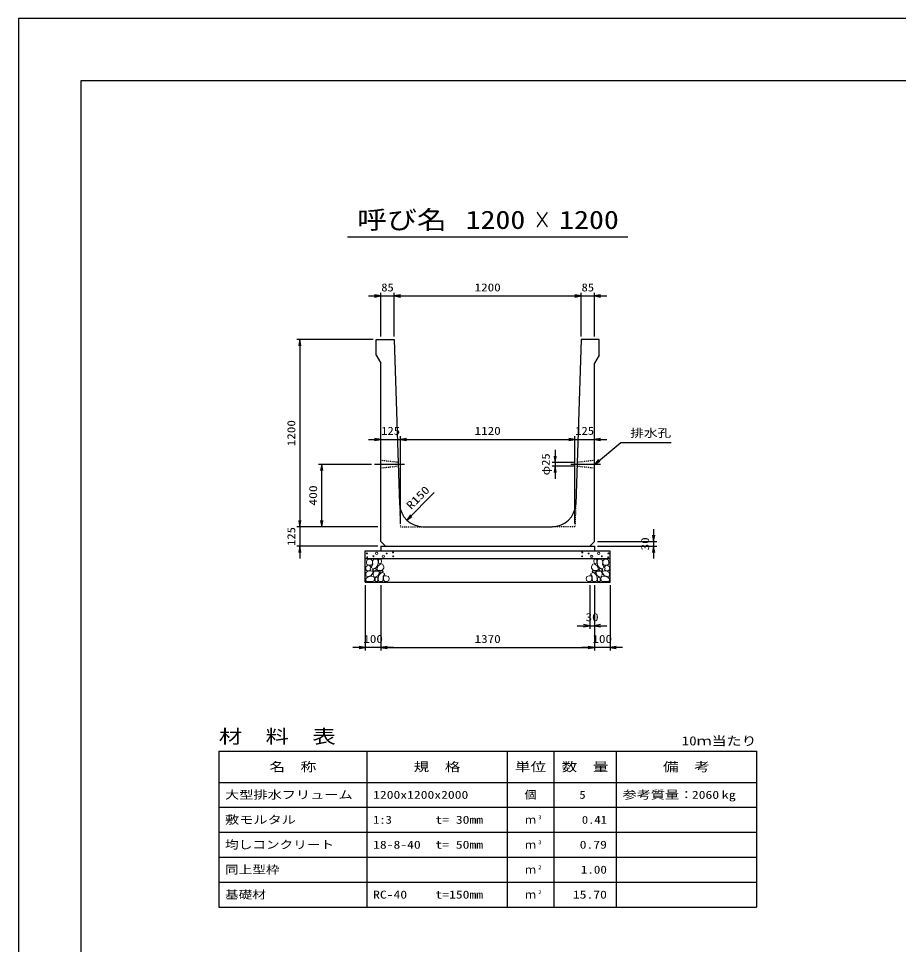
# Model space of a CAD drawing. Units: millimetres at full size. Extents: x 0 to 16820, y 0 to 11880.
# Drawn here: x 0 to 5646, y 5940 to 11880 of the extents above; entities that cross this region are included whole.
import ezdxf
from ezdxf.enums import TextEntityAlignment as Align

# ---------------------------------------------------------------- set-up
doc = ezdxf.new("R2010")
doc.units = ezdxf.units.MM
doc.linetypes.add('CHAIN', pattern=[18.5, 12, -1.5, 3.5, -1.5])
doc.linetypes.add('DASHED_SPACED', pattern=[12, 6, -6])
for name, color, linetype, lineweight in [('0_2', 7, 'Continuous', 25), ('D-BMK', 2, 'CHAIN', 25), ('D-DCR-HCHn', 4, 'Continuous', 9), ('D-MTR-FRAM', 7, 'Continuous', 25), ('D-MTR-LINE', 7, 'Continuous', 25), ('D-STR-DIM', 7, 'Continuous', 25), ('D-STR-STRn', 1, 'Continuous', 25), ('D-TTL', 2, 'Continuous', 25), ('D-TTL-TXT', 7, 'Continuous', 25)]:
    doc.layers.add(name, color=color, linetype=linetype, lineweight=lineweight)
doc.layers.add('D-MTR', color=7, linetype='Continuous')
doc.layers.add('D-MTR-TXT', color=7, linetype='Continuous')
doc.styles.add('ＭＳ ゴシック', font='')
doc.styles.get('ＭＳ ゴシック').set_extended_font_data('MS Gothic')

# ---------------------------------------------------------------- blocks, each defined once
blk = doc.blocks.new('open_arrow')
at = {"color": 0, "linetype": 'Continuous', "lineweight": -2}
blk.add_lwpolyline([(7.5, 1.25), (0, 0), (7.5, -1.25)], dxfattribs=at)

msp = doc.modelspace()

# ---------------------------------------------------------------- linework, layer by layer
at = {"layer": '0_2'}
msp.add_lwpolyline([(3695, 9020), (3865, 9160), (3905, 9160), (4187.944, 9160)], dxfattribs=at)
at = {"layer": 'D-BMK'}
for p, q in [((2476.667, 9020), (2285, 9020)), ((3735, 9020), (3543.333, 9020))]:
    msp.add_line(p, q, dxfattribs=at)
at = {"layer": 'D-DCR-HCHn'}
for points in [[(2263.399, 8408.696), (2247.796, 8412.163), (2233.928, 8405.228), (2232.194, 8389.626), (2235.661, 8377.491), (2252.997, 8372.29), (2265.132, 8372.29), (2270.333, 8380.958), (2270.333, 8400.028)], [(2277.267, 8410.429), (2272.067, 8394.827), (2273.8, 8377.491), (2261.665, 8358.421), (2277.267, 8349.753), (2294.603, 8358.421), (2305.005, 8372.29), (2308.472, 8394.827), (2305.005, 8406.962), (2294.603, 8412.163)], [(2306.739, 8368.823), (2298.071, 8348.02), (2305.005, 8339.352), (2325.808, 8339.352), (2334.476, 8342.819), (2343.144, 8354.954), (2343.144, 8365.356), (2334.476, 8379.224), (2324.074, 8380.958)], [(2310.206, 8406.962), (2310.206, 8386.159), (2318.874, 8380.958), (2327.542, 8386.159), (2329.275, 8398.294), (2327.542, 8408.696), (2315.407, 8412.163)], [(3713.261, 8368.823), (3721.929, 8348.02), (3714.995, 8339.352), (3694.192, 8339.352), (3685.524, 8342.819), (3676.856, 8354.954), (3676.856, 8365.356), (3685.524, 8379.224), (3695.926, 8380.958)], [(3709.794, 8406.962), (3709.794, 8386.159), (3701.126, 8380.958), (3692.458, 8386.159), (3690.725, 8398.294), (3692.458, 8408.696), (3704.593, 8412.163)], [(3742.733, 8410.429), (3747.933, 8394.827), (3746.2, 8377.491), (3758.335, 8358.421), (3742.733, 8349.753), (3725.397, 8358.421), (3714.995, 8372.29), (3711.528, 8394.827), (3714.995, 8406.962), (3725.397, 8412.163)], [(3756.601, 8408.696), (3772.204, 8412.163), (3786.072, 8405.228), (3787.806, 8389.626), (3784.339, 8377.491), (3767.003, 8372.29), (3754.868, 8372.29), (3749.667, 8380.958), (3749.667, 8400.028)], [(2230.46, 8365.356), (2225.26, 8349.753), (2232.194, 8339.352), (2249.53, 8337.618), (2261.366, 8342.699), (2256.464, 8354.954), (2259.932, 8361.889), (2252.997, 8368.823), (2242.596, 8372.29)], [(2263.366, 8307.757), (2276.208, 8327.019), (2274.603, 8331.834), (2256.946, 8336.65), (2240.894, 8335.045), (2229.658, 8325.414), (2228.052, 8314.177), (2229.658, 8302.941), (2242.499, 8299.731)], [(2280.735, 8349.753), (2272.067, 8342.819), (2275.534, 8337.618), (2287.669, 8337.618), (2292.87, 8339.352), (2296.337, 8346.286), (2291.136, 8351.487)], [(2308.311, 8307.757), (2316.337, 8327.019), (2309.916, 8335.045), (2290.654, 8335.045), (2282.628, 8331.834), (2274.603, 8320.598), (2274.603, 8310.967), (2282.628, 8298.125), (2292.259, 8296.52)], [(2335.599, 8269.232), (2340.415, 8283.679), (2338.81, 8299.731), (2350.046, 8317.388), (2335.599, 8325.414), (2319.548, 8317.388), (2309.916, 8304.546), (2306.706, 8283.679), (2309.916, 8272.443), (2319.548, 8267.627)], [(2332.389, 8325.414), (2340.415, 8331.834), (2337.204, 8336.65), (2325.968, 8336.65), (2321.153, 8335.045), (2317.942, 8328.624), (2322.758, 8323.808)], [(3684.401, 8269.232), (3679.585, 8283.679), (3681.19, 8299.731), (3669.954, 8317.388), (3684.401, 8325.414), (3700.452, 8317.388), (3710.084, 8304.546), (3713.294, 8283.679), (3710.084, 8272.443), (3700.452, 8267.627)], [(3687.611, 8325.414), (3679.585, 8331.834), (3682.796, 8336.65), (3694.032, 8336.65), (3698.847, 8335.045), (3702.058, 8328.624), (3697.242, 8323.808)], [(3711.689, 8307.757), (3703.663, 8327.019), (3710.084, 8335.045), (3729.346, 8335.045), (3737.372, 8331.834), (3745.397, 8320.598), (3745.397, 8310.967), (3737.372, 8298.125), (3727.741, 8296.52)], [(3739.265, 8349.753), (3747.933, 8342.819), (3744.466, 8337.618), (3732.331, 8337.618), (3727.13, 8339.352), (3723.663, 8346.286), (3728.864, 8351.487)], [(3756.634, 8307.757), (3743.792, 8327.019), (3745.397, 8331.834), (3763.054, 8336.65), (3779.106, 8335.045), (3790.342, 8325.414), (3791.948, 8314.177), (3790.342, 8302.941), (3777.501, 8299.731)], [(3789.54, 8365.356), (3794.74, 8349.753), (3787.806, 8339.352), (3770.47, 8337.618), (3758.634, 8342.699), (3763.536, 8354.954), (3760.068, 8361.889), (3767.003, 8368.823), (3777.404, 8372.29)], [(2269.787, 8267.627), (2281.023, 8272.443), (2284.234, 8288.494), (2277.813, 8299.731), (2266.577, 8302.941), (2252.13, 8301.336), (2236.078, 8294.915), (2228.052, 8285.284), (2228.052, 8274.048), (2232.868, 8267.627), (2252.13, 8269.232)], [(2305.101, 8272.443), (2305.101, 8291.705), (2297.075, 8296.52), (2289.049, 8291.705), (2287.444, 8280.469), (2289.049, 8270.837), (2300.285, 8267.627)], [(2348.441, 8270.837), (2362.887, 8267.627), (2375.729, 8274.048), (2377.334, 8288.494), (2374.124, 8299.731), (2358.072, 8304.546), (2346.836, 8304.546), (2342.02, 8296.52), (2342.02, 8278.863)], [(3671.559, 8270.837), (3657.113, 8267.627), (3644.271, 8274.048), (3642.666, 8288.494), (3645.876, 8299.731), (3661.928, 8304.546), (3673.164, 8304.546), (3677.98, 8296.52), (3677.98, 8278.863)], [(3714.899, 8272.443), (3714.899, 8291.705), (3722.925, 8296.52), (3730.951, 8291.705), (3732.556, 8280.469), (3730.951, 8270.837), (3719.715, 8267.627)], [(3750.213, 8267.627), (3738.977, 8272.443), (3735.766, 8288.494), (3742.187, 8299.731), (3753.423, 8302.941), (3767.87, 8301.336), (3783.922, 8294.915), (3791.948, 8285.284), (3791.948, 8274.048), (3787.132, 8267.627), (3767.87, 8269.232)]]:
    msp.add_lwpolyline(points, close=True, dxfattribs=at)
for centre, radius in [((2235.727, 8448.955), 3), ((2298.336, 8448.955), 7.5), ((2341.664, 8429.961), 7.5), ((2362.708, 8448.164), 3), ((2403.131, 8455.006), 3), ((3616.869, 8455.006), 3), ((3657.292, 8448.164), 3), ((3678.336, 8429.961), 7.5), ((3721.664, 8448.955), 7.5), ((3784.273, 8448.955), 3), ((2236.869, 8423.91), 3), ((2277.292, 8430.752), 3), ((2404.273, 8429.961), 3), ((3615.727, 8429.961), 3), ((3742.708, 8430.752), 3), ((3783.131, 8423.91), 3)]:
    msp.add_circle(centre, radius, dxfattribs=at)
at = {"layer": 'D-MTR-FRAM'}
for p, q in [((1285, 7180), (4735, 7180)), ((1285, 7180), (1285, 6180)), ((4735, 7180), (4735, 6180)), ((1285, 6180), (4735, 6180))]:
    msp.add_line(p, q, dxfattribs=at)
at = {"layer": 'D-MTR-LINE'}
for p, q in [((2235, 7180), (2235, 6180)), ((3135, 7180), (3135, 6180)), ((3435, 7180), (3435, 6180)), ((3835, 7180), (3835, 6180)), ((1285, 6980), (4735, 6980)), ((1285, 6820), (4735, 6820)), ((1285, 6660), (4735, 6660)), ((1285, 6500), (4735, 6500)), ((1285, 6340), (4735, 6340))]:
    msp.add_line(p, q, dxfattribs=at)
at = {"layer": 'D-STR-DIM'}
for p, q in [((2245, 10100), (2490, 10100)), ((2325, 9840), (2325, 10120)), ((2410, 9840), (2410, 10120)), ((2410, 9840), (2410, 10120)), ((2410, 10100), (3610, 10100)), ((3530, 10100), (3775, 10100)), ((3610, 9840), (3610, 10120)), ((3610, 9840), (3610, 10120)), ((3695, 9840), (3695, 10120)), ((2275, 9820), (1785, 9820)), ((1805, 9820), (1805, 8620)), ((2245, 9180), (2530, 9180)), ((2450, 8640), (2450, 9200)), ((2450, 8640), (2450, 9200)), ((2450, 9180), (3570, 9180)), ((3490, 9180), (3775, 9180)), ((3570, 8640), (3570, 9200)), ((3570, 8640), (3570, 9200)), ((3443.333, 9112.5), (3443.333, 8927.5)), ((3563.75, 9032.5), (3423.333, 9032.5)), ((2265, 9020), (1925, 9020)), ((1945, 8620), (1945, 9020)), ((3562.917, 9007.5), (3423.333, 9007.5)), ((2490.799, 8662.182), (2667.576, 8838.958)), ((1805, 8700), (1805, 8415)), ((2305, 8620), (1785, 8620)), ((2305, 8620), (1785, 8620)), ((2305, 8620), (1925, 8620)), ((4075, 8605), (4075, 8415)), ((2305, 8495), (1785, 8495)), ((3715, 8525), (4095, 8525)), ((3715, 8495), (4095, 8495)), ((2225, 8245), (2225, 7825)), ((2325, 8245), (2325, 7825)), ((2325, 8245), (2325, 7825)), ((3665, 8245), (3665, 7965)), ((3695, 8245), (3695, 7825)), ((3695, 8245), (3695, 7825)), ((3695, 8245), (3695, 7965)), ((3795, 8245), (3795, 7825)), ((3585, 7985), (3775, 7985)), ((2405, 7845), (2145, 7845)), ((2325, 7845), (3695, 7845)), ((3875, 7845), (3615, 7845))]:
    msp.add_line(p, q, dxfattribs=at)
at = {"layer": 'D-STR-STRn'}
for p, q in [((2295, 9820), (2410, 9820)), ((2295, 9720), (2295, 9820)), ((2410, 9820), (2445.167, 8765.003)), ((3610, 9820), (3574.833, 8765.003)), ((3725, 9820), (3610, 9820)), ((3725, 9720), (3725, 9820)), ((2295, 9720), (2325, 9670)), ((3725, 9720), (3695, 9670)), ((2325, 8525), (2325, 9670)), ((3695, 8525), (3695, 9670)), ((2595.083, 8620), (3424.917, 8620)), ((2325, 8525), (2355, 8495)), ((2325, 8495), (3695, 8495)), ((2325, 8495), (2325, 8465)), ((3695, 8525), (3665, 8495)), ((3695, 8495), (3695, 8465)), ((2225, 8265), (2225, 8465)), ((2225, 8465), (3795, 8465)), ((3795, 8265), (3795, 8465)), ((2225, 8415), (3795, 8415)), ((2225, 8265), (3795, 8265))]:
    msp.add_line(p, q, dxfattribs=at)
at = {"layer": 'D-STR-STRn', "color": 2, "linetype": 'DASHED_SPACED'}
for p, q in [((2436.25, 9032.5), (2325, 9045)), ((3695, 9045), (3583.75, 9032.5)), ((2437.083, 9007.5), (2325, 8995)), ((3695, 8995), (3582.917, 9007.5)), ((2445.167, 8765.003), (2450, 8620)), ((3574.833, 8765.003), (3570, 8620)), ((2450, 8620), (2595.083, 8620)), ((3570, 8620), (3424.917, 8620))]:
    msp.add_line(p, q, dxfattribs=at)
at = {"layer": 'D-STR-STRn'}
for centre, start, end in [((2595.083, 8770), 181.90915, 270), ((3424.917, 8770), 270, 358.09085)]:
    msp.add_arc(centre, 150, start, end, dxfattribs=at)
at = {"layer": 'D-TTL'}
for points in [[(0, 0), (16820, 0), (16820, 11880), (0, 11880)], [(400, 400), (16420, 400), (16420, 11480), (400, 11480)]]:
    msp.add_lwpolyline(points, close=True, dxfattribs=at)
at = {"layer": 'D-TTL-TXT'}
msp.add_line((2110, 10480), (3910, 10480), dxfattribs=at)

# ---------------------------------------------------------------- block references
at = {"layer": '0_2', "xscale": 5.33, "yscale": 5.33, "rotation": 39.5}
msp.add_blockref('open_arrow', (3695, 9020), dxfattribs=at)
at = {"layer": 'D-STR-DIM', "xscale": 5.33, "yscale": 5.33}
for p, rotation in [((2325, 10100), 180), ((3610, 10100), 180), ((3610, 10100), 180), ((1805, 9820), 270), ((2325, 9180), 180), ((3570, 9180), 180), ((3570, 9180), 180), ((3443.333, 9032.5), 90), ((1945, 9020), 270), ((3443.333, 9007.5), 270), ((2490.799, 8662.182), 45), ((1805, 8620), 90), ((1805, 8620), 90), ((1945, 8620), 90), ((4075, 8525), 90), ((1805, 8495), 270), ((4075, 8495), 270), ((3665, 7985), 180), ((2225, 7845), 180), ((3695, 7845), 180), ((3695, 7845), 180)]:
    msp.add_blockref('open_arrow', p, dxfattribs=dict(at, rotation=rotation))
for p in [(2410, 10100), (2410, 10100), (3695, 10100), (2450, 9180), (2450, 9180), (3695, 9180), (3695, 7985), (2325, 7845), (2325, 7845), (3795, 7845)]:
    msp.add_blockref('open_arrow', p, dxfattribs=at)

# ---------------------------------------------------------------- texts
at = {"layer": '0_2', "style": 'ＭＳ ゴシック', "width": 1.25}
msp.add_text('排水孔', height=51.32, dxfattribs=at).set_placement((3925, 9180), align=Align.BOTTOM_LEFT)
at = {"layer": 'D-MTR', "style": 'ＭＳ ゴシック', "width": 1.25}
msp.add_text('材\u3000料\u3000表', height=87.98, dxfattribs=at).set_placement((1285, 7204), align=Align.BOTTOM_LEFT)
at = {"layer": 'D-MTR', "style": 'ＭＳ ゴシック', "width": 1.2}
msp.add_text('10ｍ当たり', height=58.65, dxfattribs=at).set_placement((4735, 7199.333), align=Align.BOTTOM_RIGHT)
at = {"layer": 'D-MTR-TXT', "style": 'ＭＳ ゴシック'}
for s, height, width, p in [('名\u3000称', 58.65, 1.25, (1760, 7080)), ('規\u3000格', 58.65, 1.25, (2685, 7080)), ('単位', 58.65, 1.25, (3285, 7080)), ('数\u3000量', 58.65, 1.25, (3635, 7080)), ('備\u3000考', 58.65, 1.25, (4285, 7080)), ('個', 51.32, 1.1, (3285, 6900))]:
    msp.add_text(s, height=height, dxfattribs=dict(at, width=width)).set_placement(p, align=Align.MIDDLE_CENTER)
for s, width, p in [('大型排水フリューム', 1.3, (1325, 6900)), ('1200x1200x2000', 1.25, (2275, 6900)), ('参考質量：    kg', 1.3, (3875, 6900)), ('敷モルタル', 1.3, (1325, 6740)), ('1:3', 1.15, (2275, 6740)), ('t= 30mm', 1.25, (2675, 6740)), ('均しコンクリート', 1.25, (1325, 6580)), ('18-8-40', 1.25, (2275, 6580)), ('t= 50mm', 1.25, (2675, 6580)), ('同上型枠', 1.25, (1325, 6420)), ('基礎材', 1.25, (1325, 6260)), ('RC-40', 1.25, (2275, 6260)), ('t=150mm', 1.25, (2675, 6260))]:
    msp.add_text(s, height=51.32, dxfattribs=dict(at, width=width)).set_placement(p, align=Align.MIDDLE_LEFT)
for s, width, p in [('5', 1.15, (3638.553, 6900)), ('2060', 1.25, (4495, 6900)), ('0.41', 1.15, (3775, 6740)), ('0.79', 1.25, (3775, 6580)), ('1.00', 1.2, (3775, 6420)), ('15.70', 1.25, (3775, 6260))]:
    msp.add_text(s, height=51.32, dxfattribs=dict(at, width=width)).set_placement(p, align=Align.MIDDLE_RIGHT)
for p in [(3285, 6740), (3285, 6580), (3285, 6420), (3285, 6260)]:
    msp.add_text('ｍ', height=51.32, dxfattribs=at).set_placement(p, align=Align.MIDDLE_CENTER)
at = {"layer": 'D-MTR-TXT', "style": 'ＭＳ ゴシック', "width": 1.15}
for s, p in [('3', (3335, 6735.333)), ('3', (3335, 6575.333)), ('2', (3335, 6415.333)), ('2', (3335, 6255.333))]:
    msp.add_text(s, height=25.66, dxfattribs=at).set_placement(p, align=Align.BOTTOM_LEFT)
at = {"layer": 'D-STR-DIM', "style": 'ＭＳ ゴシック'}
for s, width, p in [('85', 1.15, (2367.5, 10155)), ('1200', 1.2, (3010, 10155)), ('85', 1.15, (3652.5, 10155)), ('125', 1.15, (2387.5, 9235)), ('1120', 1.2, (3010, 9235)), ('125', 1.15, (3632.5, 9235)), ('30', 1.2, (3680, 8040)), ('100', 1.2, (2275, 7900)), ('1370', 1.2, (3010, 7900)), ('100', 1.2, (3745, 7900))]:
    msp.add_text(s, height=51.32, dxfattribs=dict(at, width=width)).set_placement(p, align=Align.MIDDLE_CENTER)
for s, width, p in [('1200', 1.2, (1750, 9220)), ('φ25', 1.15, (3382.648, 9020)), ('400', 1.25, (1890, 8820)), ('125', 1.15, (1750, 8557.5)), ('30', 1.2, (4020, 8510))]:
    msp.add_text(s, height=51.32, rotation=90, dxfattribs=dict(at, width=width)).set_placement(p, align=Align.MIDDLE_CENTER)
at = {"layer": 'D-STR-DIM', "style": 'ＭＳ ゴシック', "width": 1.25}
msp.add_text('R150', height=51.32, rotation=45, dxfattribs=at).set_placement((2529.739, 8716.207), align=Align.BOTTOM_LEFT)
at = {"layer": 'D-TTL-TXT', "style": 'ＭＳ ゴシック'}
for s, width, p in [('呼び名', 1.2, (2460, 10495)), ('1200', 1.2, (3060, 10495)), ('×', 0.7, (3360, 10495)), ('1200', 1.2, (3660, 10495))]:
    msp.add_text(s, height=117.3, dxfattribs=dict(at, width=width)).set_placement(p, align=Align.BOTTOM_CENTER)

doc.saveas('drawing.dxf')
